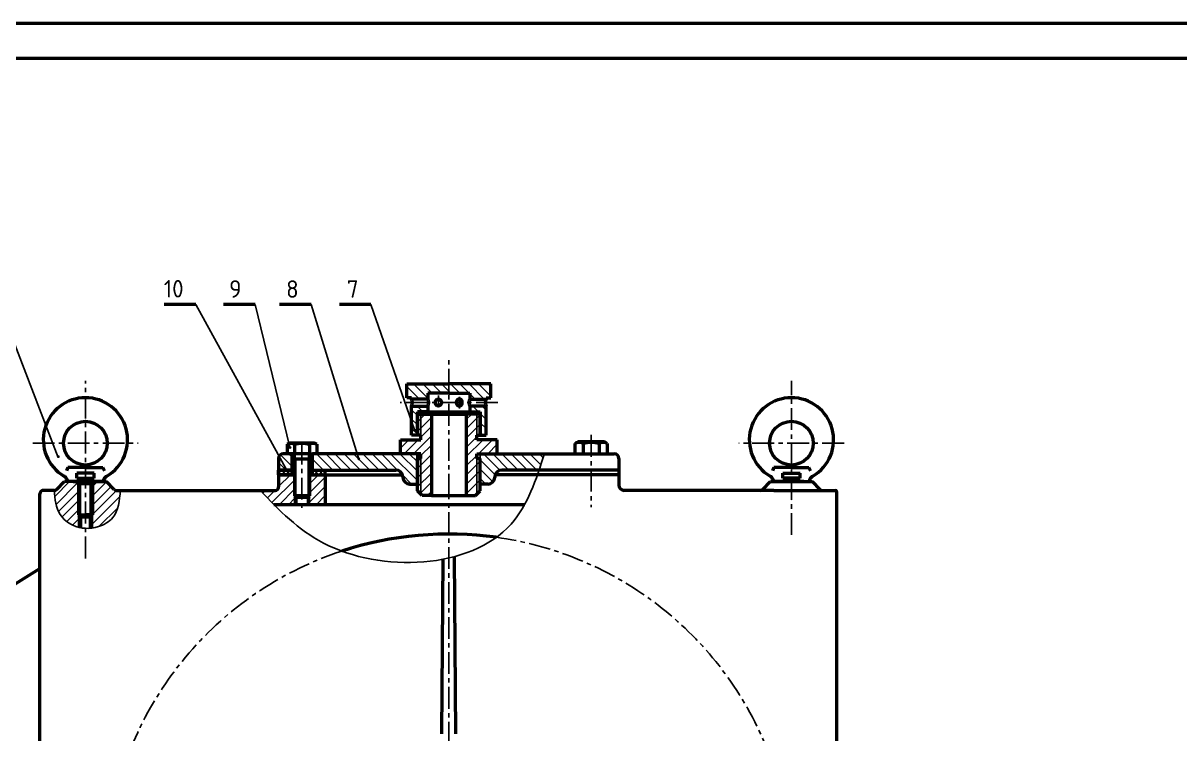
# Model space of a CAD drawing. Header units: millimetres. Extents: x -21370 to -1531, y 2 to 2748.
# Drawn here: x -4274 to -3613, y 1278 to 1684 of the extents above; entities that cross this region are included whole.
import ezdxf

# ---------------------------------------------------------------- set-up
doc = ezdxf.new("R2010")
doc.units = ezdxf.units.MM
doc.header["$LTSCALE"] = 10
doc.header["$MEASUREMENT"] = 0
doc.linetypes.add('CENTER', pattern=[2, 1.25, -0.25, 0.25, -0.25])
for name, color, linetype, lineweight in [('manh', 3, 'Continuous', 25), ('net dam', 7, 'Continuous', 50), ('NET TAM', 80, 'CENTER', 25), ('NET ĐẬM', 7, 'Continuous', 50), ('THƯỜNG MẢNH', 110, 'Continuous', 25)]:
    doc.layers.add(name, color=color, linetype=linetype, lineweight=lineweight)
doc.styles.add('7284', font='')
doc.styles.get('7284').set_extended_font_data('TCVN 7284')

msp = doc.modelspace()

# ---------------------------------------------------------------- hatches: boundary and pattern name
at = {"layer": 'manh'}
h = msp.add_hatch(color=256, dxfattribs=at)
edge = h.paths.add_edge_path(flags=0)
edge.add_arc((-4050.11, 1451.418), 0.832, 0, 360)
h = msp.add_hatch(color=256, dxfattribs=at)
edge = h.paths.add_edge_path(flags=0)
edge.add_arc((-4121.21, 1441.481), 0.832, 0, 360)
h = msp.add_hatch(color=256, dxfattribs=at)
edge = h.paths.add_edge_path(flags=0)
edge.add_arc((-4253.662, 1436.265), 0.832, 0, 360)
h = msp.add_hatch(color=256, dxfattribs=at)
edge = h.paths.add_edge_path(flags=0)
edge.add_arc((-4081.913, 1434.999), 0.832, 0, 360)
h = msp.add_hatch(color=256, dxfattribs=at)
edge = h.paths.add_edge_path(flags=0)
edge.add_arc((-4122.444, 1427.505), 0.832, 0, 360)

# ---------------------------------------------------------------- linework, layer by layer
msp.add_line((-4030.452, 1460.559), (-4030.452, 1461.89))
msp.add_line((-4012.478, 1437.925), (-4012.478, 1420.617), dxfattribs=at)
at = {"layer": 'net dam'}
for p, q in [((-4243.477, 1421.971), (-4242.213, 1420.712)), ((-4232.949, 1421.971), (-4234.213, 1420.712)), ((-4241.013, 1401.779), (-4235.413, 1401.779)), ((-4440.195, 1263.47), (-4264.202, 1372.263))]:
    msp.add_line(p, q, dxfattribs=at)
at = {"layer": 'net dam', "ltscale": 0.25}
for p, q in [((-4242.213, 1402.979), (-4241.013, 1401.779)), ((-4242.213, 1402.979), (-4238.22, 1402.979)), ((-4234.213, 1402.979), (-4238.206, 1402.979)), ((-4234.213, 1402.979), (-4235.413, 1401.779))]:
    msp.add_line(p, q, dxfattribs=at)
at = {"layer": 'NET TAM'}
for p, q in [((-4030.452, 1413.96), (-4030.452, 1491.642)), ((-4238.213, 1378.059), (-4238.213, 1479.688)), ((-3834.597, 1391.507), (-3834.597, 1479.69)), ((-4036.382, 1471.211), (-4036.382, 1464.554)), ((-4024.399, 1470.545), (-4024.399, 1463.888)), ((-4002.431, 1467.217), (-4058.35, 1467.217)), ((-4030.452, 1272.04), (-4030.452, 1413.96))]:
    msp.add_line(p, q, dxfattribs=at)
at = {"layer": 'NET TAM', "linetype": 'CENTER'}
for p, q in [((-3949.114, 1448.745), (-3949.114, 1407.303)), ((-4114.452, 1444.224), (-4114.452, 1407.001))]:
    msp.add_line(p, q, dxfattribs=at)
at = {"layer": 'NET TAM', "lineweight": -3}
for p, q in [((-4268.35, 1443.971), (-4208.076, 1443.971)), ((-3804.46, 1443.974), (-3864.734, 1443.974))]:
    msp.add_line(p, q, dxfattribs=at)
at = {"layer": 'NET TAM'}
for centre, radius, start, end in [((-4030.412, 1195.963), 196.034, 87.051778, 87.052351), ((-4030.452, 1195.97), 196.069, 333.469587, 82.032562), ((-4030.452, 1195.97), 196.069, 108.196607, 288.715261)]:
    msp.add_arc(centre, radius, start, end, dxfattribs=at)
at = {"layer": 'NET ĐẬM', "ltscale": 2}
for p, q in [((-4721.751, 1684.198), (-2343.751, 1684.198)), ((-4701.751, 1664.198), (-2363.751, 1664.198))]:
    msp.add_line(p, q, dxfattribs=at)
at = {"layer": 'NET ĐẬM'}
for p, q in [((-4175.127, 1523.216), (-4193.181, 1523.191)), ((-4175.127, 1523.216), (-4185.127, 1523.216)), ((-4141.16, 1523.216), (-4159.214, 1523.191)), ((-4141.16, 1523.216), (-4151.16, 1523.216)), ((-4109.215, 1523.216), (-4127.27, 1523.191)), ((-4074.972, 1523.216), (-4093.027, 1523.191)), ((-4074.972, 1523.216), (-4079.972, 1523.216)), ((-4054.417, 1469.879), (-4054.417, 1477.867)), ((-4054.417, 1477.867), (-4030.452, 1477.867)), ((-4006.486, 1477.867), (-4030.452, 1477.867)), ((-4006.486, 1469.879), (-4006.486, 1477.867)), ((-4051.754, 1469.879), (-4054.417, 1469.879)), ((-4051.754, 1469.213), (-4051.754, 1469.879)), ((-4042.434, 1469.213), (-4051.754, 1469.213)), ((-4030.452, 1472.541), (-4042.434, 1472.541)), ((-4042.434, 1472.541), (-4042.434, 1469.213)), ((-4030.452, 1472.541), (-4018.469, 1472.541)), ((-4018.469, 1472.541), (-4018.469, 1469.213)), ((-4018.469, 1469.213), (-4009.149, 1469.213)), ((-4009.149, 1469.213), (-4009.149, 1469.879)), ((-4009.149, 1469.879), (-4006.486, 1469.879)), ((-4051.754, 1448.576), (-4051.754, 1465.219)), ((-4051.754, 1465.219), (-4042.434, 1465.219)), ((-4042.434, 1461.89), (-4048.425, 1461.89)), ((-4048.425, 1461.89), (-4048.425, 1448.576)), ((-4042.434, 1465.219), (-4042.434, 1461.89)), ((-4042.434, 1461.89), (-4018.469, 1461.89)), ((-4009.149, 1465.219), (-4018.469, 1465.219)), ((-4018.469, 1465.219), (-4018.469, 1461.89)), ((-4018.469, 1461.89), (-4012.478, 1461.89)), ((-4012.478, 1461.89), (-4012.478, 1448.576)), ((-4009.149, 1448.576), (-4009.149, 1465.219)), ((-4048.425, 1448.576), (-4048.425, 1460.559)), ((-4048.425, 1460.559), (-4040.437, 1460.559)), ((-4040.437, 1460.559), (-4040.437, 1413.96)), ((-4040.437, 1460.559), (-4020.466, 1460.559)), ((-4020.466, 1460.559), (-4020.466, 1413.96)), ((-4012.478, 1460.559), (-4020.466, 1460.559)), ((-4012.478, 1448.576), (-4012.478, 1460.559)), ((-4048.425, 1448.576), (-4051.754, 1448.576)), ((-4046.428, 1448.576), (-4048.425, 1448.576)), ((-4046.428, 1445.913), (-4046.428, 1448.576)), ((-4014.475, 1445.913), (-4014.475, 1448.576)), ((-4014.475, 1448.576), (-4012.478, 1448.576)), ((-4012.478, 1448.576), (-4009.149, 1448.576)), ((-4122.962, 1443.378), (-4121.452, 1444.25)), ((-4122.962, 1443.378), (-4122.962, 1437.925)), ((-4121.452, 1444.25), (-4107.452, 1444.25)), ((-4118.708, 1443.378), (-4118.708, 1437.925)), ((-4110.195, 1443.378), (-4110.195, 1437.925)), ((-4105.941, 1443.378), (-4107.452, 1444.25)), ((-4105.941, 1443.378), (-4105.941, 1437.925)), ((-4058.118, 1437.925), (-4058.118, 1445.913)), ((-4058.118, 1445.913), (-4046.428, 1445.913)), ((-4002.785, 1445.913), (-4014.475, 1445.913)), ((-4002.785, 1437.925), (-4002.785, 1445.913)), ((-3958.341, 1443.836), (-3956.703, 1444.782)), ((-3958.341, 1443.836), (-3958.341, 1437.925)), ((-3941.525, 1444.782), (-3956.703, 1444.782)), ((-3953.729, 1443.836), (-3953.729, 1437.925)), ((-3944.5, 1443.836), (-3944.5, 1437.925)), ((-3939.888, 1443.836), (-3941.525, 1444.782)), ((-3939.888, 1443.836), (-3939.888, 1437.925)), ((-4127.766, 1435.262), (-4127.766, 1428.605)), ((-4121.442, 1437.925), (-4125.103, 1437.925)), ((-4121.442, 1437.925), (-4123.678, 1437.925)), ((-4109.151, 1437.925), (-4121.442, 1437.925)), ((-4120.272, 1437.925), (-4120.272, 1428.605)), ((-4118.715, 1433.091), (-4118.708, 1437.925)), ((-4110.189, 1433.091), (-4110.189, 1437.925)), ((-4109.195, 1437.925), (-4108.46, 1437.925)), ((-4108.651, 1437.925), (-4108.626, 1425.943)), ((-4048.425, 1437.925), (-4108.46, 1437.925)), ((-4105.225, 1437.925), (-4107.462, 1437.925)), ((-4046.428, 1437.925), (-4058.118, 1437.925)), ((-4048.425, 1437.925), (-4048.425, 1420.617)), ((-4048.425, 1416.623), (-4048.425, 1435.262)), ((-4048.425, 1435.262), (-4046.428, 1435.262)), ((-4046.428, 1435.262), (-4046.428, 1437.925)), ((-4014.475, 1435.262), (-4014.475, 1437.925)), ((-4014.475, 1437.925), (-4002.785, 1437.925)), ((-4012.478, 1435.262), (-4014.475, 1435.262)), ((-4012.478, 1437.925), (-3939.119, 1437.925)), ((-4012.478, 1416.623), (-4012.478, 1435.262)), ((-3939.119, 1437.925), (-3935.923, 1437.925)), ((-3933.26, 1435.262), (-3933.26, 1428.605)), ((-4248.213, 1429.971), (-4249.058, 1428.159)), ((-4238.213, 1429.971), (-4248.213, 1429.971)), ((-4238.213, 1429.971), (-4228.213, 1429.971)), ((-4228.213, 1429.971), (-4227.368, 1428.159)), ((-4121.109, 1428.605), (-4127.766, 1428.605)), ((-4127.766, 1428.605), (-4127.766, 1425.943)), ((-4127.766, 1428.605), (-4120.272, 1428.605)), ((-4127.766, 1425.943), (-4127.766, 1428.605)), ((-4127.766, 1428.605), (-4120.272, 1428.605)), ((-4121.109, 1428.605), (-4120.272, 1428.605)), ((-4120.272, 1428.605), (-4120.272, 1425.943)), ((-4110.189, 1434.881), (-4118.715, 1434.881)), ((-4118.715, 1434.082), (-4118.715, 1413.907)), ((-4110.189, 1433.091), (-4110.189, 1413.907)), ((-4108.632, 1428.605), (-4060.742, 1428.605)), ((-4101.138, 1425.941), (-4101.138, 1428.605)), ((-3943.789, 1428.605), (-4000.161, 1428.605)), ((-3933.26, 1428.605), (-3943.789, 1428.605)), ((-3933.26, 1428.605), (-3933.26, 1425.943)), ((-3844.597, 1429.974), (-3845.442, 1428.161)), ((-3834.597, 1429.974), (-3844.597, 1429.974)), ((-3834.597, 1429.974), (-3824.597, 1429.974)), ((-3824.597, 1429.974), (-3823.751, 1428.161)), ((-4254.627, 1417.557), (-4250.213, 1421.971)), ((-4250.041, 1424.824), (-4250.467, 1425.101)), ((-4226.213, 1421.971), (-4250.213, 1421.971)), ((-4248.213, 1421.971), (-4248.356, 1422.505)), ((-4245.213, 1421.971), (-4226.213, 1421.971)), ((-4243.213, 1423.971), (-4243.213, 1426.771)), ((-4233.213, 1426.771), (-4243.213, 1426.771)), ((-4243.213, 1423.971), (-4233.213, 1423.971)), ((-4233.213, 1423.971), (-4233.213, 1426.771)), ((-4228.213, 1421.971), (-4228.07, 1422.505)), ((-4226.385, 1424.824), (-4225.959, 1425.101)), ((-4221.799, 1417.557), (-4226.213, 1421.971)), ((-4127.766, 1425.943), (-4127.766, 1418.971)), ((-4127.766, 1425.943), (-4118.715, 1425.943)), ((-4118.715, 1425.943), (-4127.766, 1425.943)), ((-4119.777, 1425.943), (-4119.777, 1425.943)), ((-4110.189, 1425.94), (-4056.973, 1425.943)), ((-4109.126, 1425.943), (-4101.138, 1425.943)), ((-4101.138, 1425.943), (-4101.115, 1408.972)), ((-4056.763, 1424.956), (-4056.703, 1424.266)), ((-4004.14, 1424.956), (-4004.2, 1424.266)), ((-3943.789, 1425.943), (-4003.93, 1425.943)), ((-3933.26, 1425.943), (-3943.789, 1425.943)), ((-3933.26, 1425.943), (-3933.26, 1419.971)), ((-3851.011, 1417.559), (-3846.597, 1421.974)), ((-3846.425, 1424.827), (-3846.851, 1425.104)), ((-3827.597, 1421.974), (-3846.597, 1421.974)), ((-3846.597, 1421.974), (-3822.597, 1421.974)), ((-3844.597, 1421.974), (-3844.74, 1422.507)), ((-3839.597, 1423.974), (-3839.597, 1426.774)), ((-3839.597, 1426.774), (-3829.597, 1426.774)), ((-3829.597, 1423.974), (-3839.597, 1423.974)), ((-3829.597, 1423.974), (-3829.597, 1426.774)), ((-3824.597, 1421.974), (-3824.454, 1422.507)), ((-3822.768, 1424.827), (-3822.342, 1425.104)), ((-3818.182, 1417.559), (-3822.597, 1421.974)), ((-4256.041, 1416.971), (-4262.202, 1416.971)), ((-4234.213, 1420.712), (-4242.213, 1420.712)), ((-4242.213, 1420.712), (-4242.213, 1402.979)), ((-4234.213, 1420.712), (-4234.213, 1402.979)), ((-4221.213, 1416.971), (-4221.213, 1416.971)), ((-4220.385, 1416.971), (-4129.766, 1416.971)), ((-4052.724, 1420.617), (-4048.425, 1420.617)), ((-4045.763, 1413.96), (-4048.425, 1416.623)), ((-4015.141, 1413.96), (-4012.478, 1416.623)), ((-4008.179, 1420.617), (-4012.478, 1420.617)), ((-3844.675, 1416.971), (-3930.26, 1416.971)), ((-3844.675, 1416.971), (-3809.805, 1416.964)), ((-3839.69, 1416.971), (-3839.69, 1416.971)), ((-3808.609, 1212.983), (-3808.609, 1415.971)), ((-4264.202, 1212.97), (-4264.202, 1414.971)), ((-4130.547, 1408.979), (-3987.108, 1408.945)), ((-4118.715, 1413.907), (-4117.994, 1413.186)), ((-4110.188, 1413.907), (-4118.715, 1413.907)), ((-4117.994, 1413.186), (-4110.91, 1413.186)), ((-4117.994, 1413.186), (-4117.989, 1408.976)), ((-4110.91, 1413.186), (-4110.188, 1413.907)), ((-4110.91, 1413.186), (-4110.905, 1408.975)), ((-4040.437, 1413.96), (-4045.763, 1413.96)), ((-4040.437, 1413.96), (-4020.466, 1413.96)), ((-4020.466, 1413.96), (-4015.141, 1413.96)), ((-3834.597, 1411.129), (-3834.598, 1411.129)), ((-4241.013, 1401.779), (-4240.954, 1395.602)), ((-4235.413, 1401.779), (-4235.449, 1395.315)), ((-4040.574, 1391.715), (-4040.574, 1391.71)), ((-4034.421, 1277.717), (-4033.725, 1377.599)), ((-4026.482, 1277.717), (-4027.189, 1379.103))]:
    msp.add_line(p, q, dxfattribs=at)
for centre in [(-4238.213, 1443.971), (-3834.597, 1443.974)]:
    msp.add_circle(centre, 12.5, dxfattribs=at)
for centre, radius, start, end in [((-4238.213, 1445.863), 24.108, 300.550837, 239.449163), ((-4055.556, 1467.216), 4.294, 332.287297, 27.712703), ((-4046.236, 1467.216), 4.294, 332.287297, 27.712703), ((-4014.667, 1467.216), 4.294, 152.287297, 207.712703), ((-4005.347, 1467.216), 4.294, 152.287297, 207.712703), ((-3834.597, 1445.865), 24.108, 300.550837, 239.449163), ((-4125.103, 1435.262), 2.663, 90, 180), ((-3935.923, 1435.262), 2.663, 360, 90), ((-4060.742, 1424.611), 3.994, 4.953257, 90), ((-4000.161, 1424.611), 3.994, 90, 175.046743), ((-4252.22, 1421.47), 4, 15, 57), ((-4224.206, 1421.47), 4, 123, 165), ((-4052.724, 1424.611), 3.994, 184.953257, 270), ((-4008.179, 1424.611), 3.994, 270, 355.046743), ((-3848.603, 1421.472), 4, 15, 57), ((-3820.59, 1421.472), 4, 123, 165), ((-4262.202, 1414.971), 2, 90, 180), ((-4256.041, 1418.971), 2, 270, 315), ((-4220.385, 1418.971), 2, 225, 270), ((-4129.766, 1418.971), 2, 270, 359.998465), ((-3930.26, 1419.971), 3, 180, 270), ((-3852.425, 1418.974), 2, 270, 315), ((-3816.768, 1418.974), 2, 225, 270), ((-3809.805, 1419.535), 2.571, 269.987776, 274.360007), ((-3809.609, 1415.971), 1, 0, 90), ((-4030.233, 1193.529), 198.456, 82.192707, 108.036463)]:
    msp.add_arc(centre, radius, start, end, dxfattribs=at)
at = {"layer": 'NET ĐẬM', "extrusion": (0, 0, -1)}
for centre, radius, start, end in [((4120.835, 1440.277), 3.76, 64.446872, 124.446872), ((4114.452, 1429.97), 14.067, 72.387526, 107.612474), ((4108.068, 1440.277), 3.76, 55.553128, 115.553128), ((3956.035, 1440.474), 4.077, 64.446872, 124.446872), ((3949.114, 1429.301), 15.251, 72.387526, 107.612474), ((3942.194, 1440.474), 4.077, 55.553128, 115.553128)]:
    msp.add_arc(centre, radius, start, end, dxfattribs=at)
at = {"layer": 'NET ĐẬM'}
for points in [[(-4036.403, 1469.213), (-4037.042, 1469.08), (-4038.08, 1467.216), (-4037.042, 1465.352), (-4036.403, 1465.219), (-4035.804, 1465.352), (-4034.645, 1467.216), (-4035.804, 1469.08), (-4036.403, 1469.213)], [(-4024.5, 1469.213), (-4023.861, 1469.08), (-4022.823, 1467.216), (-4023.861, 1465.352), (-4024.5, 1465.219), (-4025.099, 1465.352), (-4026.258, 1467.216), (-4025.099, 1469.08), (-4024.5, 1469.213)]]:
    msp.add_spline(points, degree=3, dxfattribs=at)
at = {"layer": 'THƯỜNG MẢNH'}
for p, q in [((-4253.75, 1435.778), (-4287.481, 1523.216)), ((-4122.788, 1427.848), (-4175.127, 1523.216)), ((-4141.16, 1523.216), (-4146.16, 1523.216)), ((-4121.308, 1441.718), (-4141.16, 1523.216)), ((-4109.215, 1523.216), (-4119.215, 1523.216)), ((-4109.215, 1523.216), (-4114.215, 1523.216)), ((-4081.835, 1434.775), (-4109.215, 1523.216)), ((-4050.149, 1451.554), (-4074.972, 1523.216)), ((-4046.428, 1448.576), (-4046.428, 1460.559)), ((-4014.475, 1448.576), (-4014.475, 1460.559)), ((-4118.011, 1434.881), (-4118.711, 1435.986)), ((-4110.91, 1434.881), (-4110.189, 1435.986)), ((-4046.428, 1435.262), (-4046.428, 1414.626)), ((-4014.475, 1435.262), (-4014.475, 1414.626)), ((-4118.011, 1434.881), (-4117.994, 1413.186)), ((-4110.91, 1434.881), (-4110.91, 1413.186)), ((-4241.013, 1420.712), (-4241.013, 1402.979)), ((-4235.413, 1420.712), (-4235.413, 1402.979)), ((-4118.721, 1413.907), (-4118.721, 1408.976)), ((-4110.183, 1413.907), (-4110.184, 1408.974)), ((-4242.213, 1402.979), (-4242.205, 1395.883)), ((-4234.213, 1402.979), (-4234.193, 1395.457))]:
    msp.add_line(p, q, dxfattribs=at)
at = {"layer": 'THƯỜNG MẢNH', "linetype": 'Continuous'}
for p, q in [((-4047.297, 1469.213), (-4054.417, 1476.332)), ((-4042.434, 1469.653), (-4050.648, 1477.867)), ((-4040.019, 1472.541), (-4045.345, 1477.867)), ((-4034.716, 1472.541), (-4040.042, 1477.867)), ((-4029.413, 1472.541), (-4034.738, 1477.867)), ((-4024.109, 1472.541), (-4029.435, 1477.867)), ((-4018.806, 1472.541), (-4024.132, 1477.867)), ((-4010.174, 1469.213), (-4018.828, 1477.867)), ((-4006.486, 1470.828), (-4013.525, 1477.867)), ((-4006.486, 1476.132), (-4008.222, 1477.867)), ((-4053.266, 1469.879), (-4054.417, 1471.029)), ((-4015.478, 1469.213), (-4018.469, 1472.204)), ((-4048.425, 1459.734), (-4051.754, 1463.063)), ((-4045.278, 1461.89), (-4048.607, 1465.219)), ((-4042.434, 1464.35), (-4043.303, 1465.219)), ((-4013.458, 1461.89), (-4016.787, 1465.219)), ((-4009.149, 1462.885), (-4011.483, 1465.219)), ((-4048.425, 1454.431), (-4051.754, 1457.759)), ((-4048.425, 1456.042), (-4043.908, 1460.559)), ((-4048.425, 1450.738), (-4040.437, 1458.727)), ((-4020.466, 1457.484), (-4017.392, 1460.559)), ((-4020.466, 1452.181), (-4012.478, 1460.17)), ((-4020.466, 1446.878), (-4012.478, 1454.866)), ((-4009.149, 1457.581), (-4012.478, 1460.91)), ((-4009.149, 1452.278), (-4012.478, 1455.606)), ((-4048.425, 1449.128), (-4051.754, 1452.456)), ((-4046.428, 1447.432), (-4040.437, 1453.423)), ((-4013.464, 1448.576), (-4012.478, 1449.563)), ((-4010.751, 1448.576), (-4012.478, 1450.303)), ((-4058.118, 1441.046), (-4053.25, 1445.913)), ((-4055.935, 1437.925), (-4047.947, 1445.913)), ((-4050.632, 1437.925), (-4040.437, 1448.12)), ((-4046.428, 1436.826), (-4040.437, 1442.817)), ((-4020.466, 1441.575), (-4014.475, 1447.566)), ((-4020.466, 1436.271), (-4010.824, 1445.913)), ((-4013.509, 1437.925), (-4005.521, 1445.913)), ((-4008.206, 1437.925), (-4002.785, 1443.346)), ((-4126.782, 1437.329), (-4120.272, 1430.819)), ((-4122.076, 1437.925), (-4120.272, 1436.122)), ((-4108.647, 1435.103), (-4102.149, 1428.606)), ((-4106.166, 1437.925), (-4096.846, 1428.605)), ((-4100.862, 1437.925), (-4091.543, 1428.605)), ((-4095.559, 1437.925), (-4086.239, 1428.605)), ((-4090.256, 1437.925), (-4080.936, 1428.605)), ((-4084.953, 1437.925), (-4075.633, 1428.605)), ((-4079.649, 1437.925), (-4070.329, 1428.605)), ((-4074.346, 1437.925), (-4065.026, 1428.605)), ((-4069.043, 1437.925), (-4059.536, 1428.419)), ((-4063.739, 1437.925), (-4048.425, 1422.611)), ((-4058.436, 1437.925), (-4048.425, 1427.914)), ((-4053.133, 1437.925), (-4048.425, 1433.218)), ((-4048.425, 1429.525), (-4040.437, 1437.514)), ((-4048.425, 1434.828), (-4047.992, 1435.262)), ((-4047.829, 1437.925), (-4046.428, 1436.524)), ((-4020.466, 1430.968), (-4014.475, 1436.959)), ((-4014.475, 1436.39), (-4013.347, 1435.262)), ((-4010.706, 1437.925), (-4001.238, 1428.457)), ((-4005.403, 1437.925), (-3996.083, 1428.605)), ((-4002.902, 1437.925), (-4002.785, 1438.042)), ((-4000.1, 1437.925), (-3990.78, 1428.605)), ((-3994.796, 1437.925), (-3985.477, 1428.605)), ((-3989.493, 1437.925), (-3980.173, 1428.605)), ((-3984.19, 1437.925), (-3977.867, 1431.602)), ((-3978.887, 1437.925), (-3976.556, 1435.594)), ((-4127.766, 1433.009), (-4123.363, 1428.605)), ((-4127.766, 1427.083), (-4126.243, 1428.605)), ((-4126.254, 1425.943), (-4123.591, 1428.605)), ((-4123.351, 1425.943), (-4126.014, 1428.605)), ((-4123.603, 1425.943), (-4120.94, 1428.605)), ((-4120.7, 1425.943), (-4123.363, 1428.605)), ((-4120.277, 1428.171), (-4120.711, 1428.605)), ((-4108.632, 1429.785), (-4107.453, 1428.606)), ((-4108.629, 1427.658), (-4107.681, 1428.606)), ((-4107.692, 1425.943), (-4105.029, 1428.606)), ((-4104.79, 1425.943), (-4107.453, 1428.606)), ((-4105.04, 1425.943), (-4102.378, 1428.606)), ((-4102.138, 1425.943), (-4104.801, 1428.606)), ((-4101.138, 1427.594), (-4102.149, 1428.606)), ((-4048.425, 1424.222), (-4040.437, 1432.21)), ((-4020.466, 1425.665), (-4012.478, 1433.653)), ((-4012.478, 1434.393), (-4003.952, 1425.868)), ((-4012.478, 1429.09), (-4005.266, 1421.878)), ((-4255.721, 1413.508), (-4247.257, 1421.971)), ((-4234.213, 1419.106), (-4231.348, 1421.971)), ((-4234.213, 1413.802), (-4226.129, 1421.887)), ((-4131.571, 1410.019), (-4118.715, 1422.875)), ((-4126.003, 1425.943), (-4127.766, 1427.705)), ((-4127.766, 1424.431), (-4126.254, 1425.943)), ((-4127.766, 1419.128), (-4120.951, 1425.943)), ((-4120.951, 1425.943), (-4120.294, 1426.6)), ((-4110.189, 1420.795), (-4105.041, 1425.943)), ((-4110.189, 1415.492), (-4101.136, 1424.544)), ((-4107.442, 1425.943), (-4108.629, 1427.13)), ((-4102.389, 1425.943), (-4101.138, 1427.194)), ((-4056.935, 1425.817), (-4051.735, 1420.617)), ((-4048.425, 1418.919), (-4040.437, 1426.907)), ((-4020.466, 1420.361), (-4012.478, 1428.35)), ((-4020.466, 1415.058), (-4012.478, 1423.046)), ((-4012.478, 1423.787), (-4009.308, 1420.617)), ((-4254.993, 1408.933), (-4242.714, 1421.211)), ((-4253.671, 1404.951), (-4242.213, 1416.409)), ((-4234.213, 1408.499), (-4223.477, 1419.235)), ((-4234.213, 1403.196), (-4220.437, 1416.972)), ((-4136.764, 1415.433), (-4135.226, 1416.971)), ((-4134.18, 1412.714), (-4129.922, 1416.971)), ((-4127.308, 1408.978), (-4118.715, 1417.572)), ((-4110.183, 1410.194), (-4101.129, 1419.248)), ((-4046.922, 1415.119), (-4040.437, 1421.604)), ((-4042.777, 1413.96), (-4040.437, 1416.3)), ((-4016.261, 1413.96), (-4012.478, 1417.743)), ((-4251.615, 1401.703), (-4242.213, 1411.106)), ((-4234.2, 1397.906), (-4218.546, 1413.56)), ((-4122.006, 1408.977), (-4118.721, 1412.263)), ((-4106.1, 1408.973), (-4101.121, 1413.952)), ((-4248.895, 1399.12), (-4242.213, 1405.802)), ((-4230.464, 1396.338), (-4219.73, 1407.072)), ((-4245.598, 1397.114), (-4242.21, 1400.502))]:
    msp.add_line(p, q, dxfattribs=at)
at = {"layer": 'THƯỜNG MẢNH'}
msp.add_open_spline([(-4138.214, 1416.971), (-4127.491, 1405.566), (-4091.439, 1368.657), (-3996.882, 1372.663), (-3980.563, 1423.175), (-3975.798, 1437.925)], degree=3, knots=[2.9684548, 2.9684548, 2.9684548, 2.9684548, 49.8878836, 157.7685708, 202.2671284, 202.2671284, 202.2671284, 202.2671284], dxfattribs=at)
msp.add_spline([(-4256.041, 1416.971), (-4252.64, 1403.084), (-4245.397, 1397.02), (-4230.818, 1396.223), (-4222.541, 1401.486), (-4218.214, 1416.971)], degree=3, dxfattribs=at)

# ---------------------------------------------------------------- texts
at = {"layer": 'NET ĐẬM', "style": '7284'}
for s, p in [('10', (-4193.403, 1527.28)), ('9', (-4156.046, 1527.141)), ('8', (-4123.49, 1527.114)), ('7', (-4088.768, 1527.141))]:
    msp.add_text(s, height=10, dxfattribs=at).set_placement(p)

doc.saveas('drawing.dxf')
